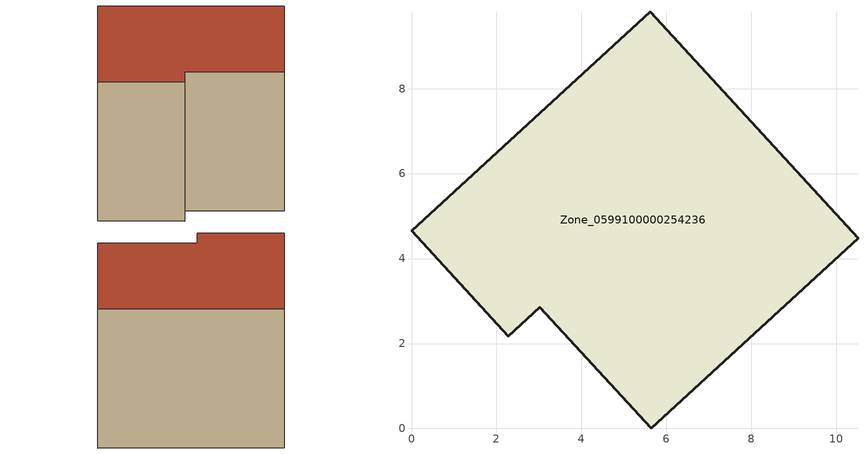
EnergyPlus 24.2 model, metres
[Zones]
Zone_0599100000254236
 floor ground (C_G): 0,4.66 5.62,9.81 10.51,4.48 5.64,0 3.02,2.85 2.28,2.17 z0
 wall outside (C_F): 5.62,9.81 0,4.66 2.28,2.17 3.02,2.85 5.64,0 10.51,4.48 5.62,9.81 z0:5.85
 roof outside (C_R): 10.51,4.48 5.62,9.81 0,4.66 2.28,2.17 3.02,2.85 5.64,0 z5.85
[BUILDING]
Pand.0599100000254236: North Axis=0; Terrain=City; Loads Convergence Tolerance Value=0.04; Temperature Convergence Tolerance Value=0.4; Solar Distribution=FullExterior; Maximum Number of Warmup Days=25; Minimum Number of Warmup Days=1
[Site:Location]
Rotterdam.The.Hague.AP_ZH_NLD Design_Conditions: Latitude=51.96; Longitude=4.45; Time Zone=1; Elevation=-4.5
[SITE:GROUNDTEMPERATURE:BUILDINGSURFACE]
18, 18, 18, 18, 18, 18, 18, 18, 18, 18, 18, 18
[MATERIAL] Thermal Absorptance=0.9; Solar Absorptance=0.7; Visible Absorptance=0.7
Name | Roughness | Thickness | Conductivity | Density | Specific Heat
G.TI.1975-1991 | MediumSmooth | 0.15 | 0.288461 | 540 | 1210
F.TI.1975-1991 | Rough | 0.3 | 0.230769 | 1920 | 840
R.TI.1975-1991 | MediumRough | 0.2 | 0.153846 | 1500 | 1000
[CONSTRUCTION]
C_G: G.TI.1975-1991
C_F: F.TI.1975-1991
C_R: R.TI.1975-1991
[ZONE]
Zone_0599100000254236: Type=1; Multiplier=1; Ceiling Height=Autocalculate; Volume=Autocalculate; Floor Area=autocalculate; Part of Total Floor Area=Yes
[ZONEINFILTRATION:DESIGNFLOWRATE]
Infil_Zone_0599100000254236: Zone or ZoneList or Space or SpaceList=Zone_0599100000254236; Schedule=AlwaysOn; Design Flow Rate Calculation Method=Flow/Area; Flow Rate per Floor Area=0.003; Constant Term Coefficient=1; Temperature Term Coefficient=0; Velocity Term Coefficient=0; Velocity Squared Term Coefficient=0
[HVACTEMPLATE:ZONE:IDEALLOADSAIRSYSTEM]
Zone_0599100000254236: Maximum Heating Supply Air Temperature=50; Minimum Cooling Supply Air Temperature=13; Maximum Heating Supply Air Humidity Ratio=0.0156; Minimum Cooling Supply Air Humidity Ratio=0.0077; Heating Limit=NoLimit; Cooling Limit=NoLimit; Dehumidification Control Type=ConstantSensibleHeatRatio; Cooling Sensible Heat Ratio=0.7; Dehumidification Setpoint=60; Humidification Control Type=None; Humidification Setpoint=30; Outdoor Air Method=None; Outdoor Air Flow Rate per Person=0.00944; Outdoor Air Flow Rate per Zone Floor Area=0; Outdoor Air Flow Rate per Zone=0; Demand Controlled Ventilation Type=None; Outdoor Air Economizer Type=NoEconomizer; Heat Recovery Type=None; Sensible Heat Recovery Effectiveness=0.7; Latent Heat Recovery Effectiveness=0.65
[ZONECONTROL:THERMOSTAT]
ThermostatControl_Zone_0599100000254236: Zone or ZoneList=Zone_0599100000254236; Control Type Schedule=DualSetpointControlType; Control 1=Thermostat_Zone_0599100000254236; Temperature Difference Between Cutout And Setpoint=0
[THERMOSTATSETPOINT:DUALSETPOINT]
Thermostat_Zone_0599100000254236: Heating Setpoint Temperature Schedule=HeatingSetpoint_Zone_0599100000254236; Cooling Setpoint Temperature Schedule=CoolingSetpoint_Zone_0599100000254236
[SCHEDULE:COMPACT]
HeatingSetpoint_Zone_0599100000254236: Through: 12/31, For: AllDays, Until: 24:00, 21
CoolingSetpoint_Zone_0599100000254236: Through: 12/31, For: AllDays, Until: 24:00, 24
DualSetpointControlType: Through: 12/31, For: AllDays, Until: 24:00, 4
AlwaysOn: Through: 12/31, For: AllDays, Until: 24:00, 1
